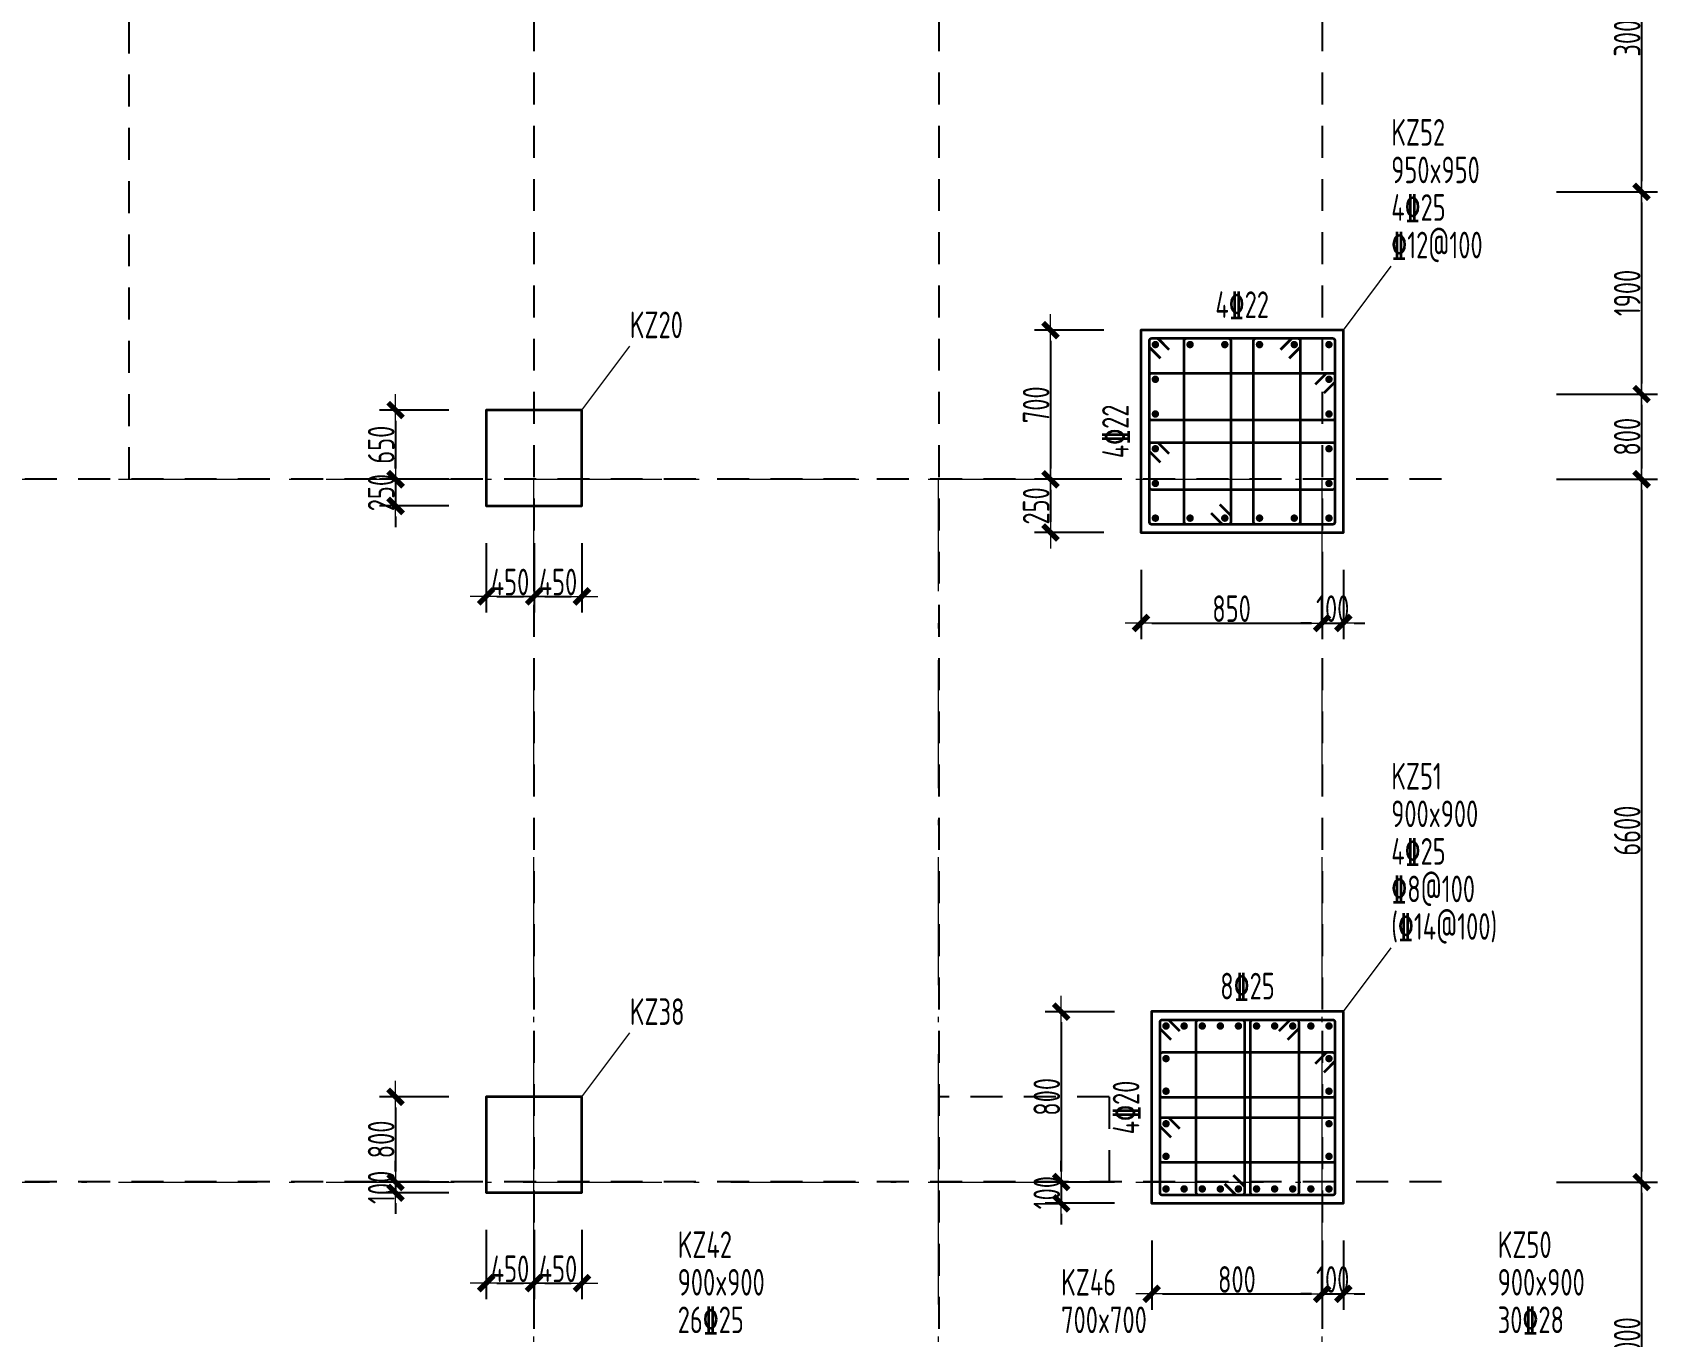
# Model space of a CAD drawing. Header units: millimetres. Extents: x 539196 to 807275, y 431843 to 1156631.
# Drawn here: x 637759 to 653018, y 880808 to 893055 of the extents above; entities that cross this region are included whole.
import ezdxf
from ezdxf.enums import TextEntityAlignment as Align

# ---------------------------------------------------------------- set-up
doc = ezdxf.new("R2010")
doc.units = ezdxf.units.MM
doc.header["$MEASUREMENT"] = 0
for name, pattern in [('DOTE', [2.42, 2, -0.2, 0.02, -0.2]), ('点划线', [1850, 1200, -300, 50, -300]), ('虚线', [500, 300, -200])]:
    doc.linetypes.add(name, pattern=pattern)
doc.layers.add('DOTE', color=1, linetype='DOTE')
for name, color, linetype, lineweight in [('柱原位标注', 7, 'Continuous', 18), ('柱尺寸标注', 3, 'Continuous', 18), ('柱标注引线', 2, 'Continuous', 18), ('柱箍筋', 1, 'Continuous', 25), ('柱纵筋', 1, 'Continuous', 70), ('柱集中标注', 2, 'Continuous', 18), ('砼柱', 2, 'Continuous', 35), ('网格', 9, '点划线', 18), ('轴线标注', 3, 'Continuous', 18)]:
    doc.layers.add(name, color=color, linetype=linetype, lineweight=lineweight)
doc.styles.add('样式 1_yjk_yjk_yjk_yjk', font='yjkeng.shx', dxfattribs={"width": 0.7, "bigfont": 'yjkchn.shx'})
doc.dimstyles.new('盈建科结构_yjk_yjk_yjk_yjk', dxfattribs={"dimscale": 100, "dimtxt": 2.5, "dimasz": 1, "dimexe": 1.5, "dimexo": 0.625, "dimgap": 0.1, "dimtad": 1, "dimdec": 0, "dimrnd": 1, "dimzin": 0, "dimdsep": 46, "dimtxsty": '样式 1_yjk_yjk_yjk_yjk', "dimblk": '_yjkbk', "dimblk1": 'ARCHTICK', "dimblk2": 'ARCHTICK', "dimcen": 0.09, "dimadec": 0, "dimazin": 0, "dimtfac": 1, "dimtdec": 4, "dimtix": 1, "dimtmove": 2, "dimatfit": 3, "dimfxl": 0, "dimtolj": 1, "dimtzin": 0, "dimarcsym": 0})

# ---------------------------------------------------------------- blocks, each defined once
blk = doc.blocks.new('_yjkbk')
blk.add_line((-1, 0), (1.5, 0))
blk.add_lwpolyline([(-0.7, -0.7, 0.5, 0.5, 0), (0.7, 0.7, 0.5, 0.5, 0)], format="xyseb")
blk = doc.blocks.new('*D1426')
at = {"layer": 'Defpoints', "color": 0}
for p in [(642018, 888609), (642468, 888609), (642468, 887759)]:
    blk.add_point(p, dxfattribs=at)
at = {"layer": '柱尺寸标注', "color": 0, "lineweight": -2}
for p, q in [((642018, 888259), (642018, 887609)), ((642468, 888259), (642468, 887609)), ((642118, 887759), (642368, 887759))]:
    blk.add_line(p, q, dxfattribs=at)
at = {"layer": '柱尺寸标注', "color": 0, "lineweight": -2, "xscale": 100, "yscale": 100, "zscale": 100, "rotation": 180}
blk.add_blockref('_yjkbk', (642018, 887759), dxfattribs=at)
at = {"layer": '柱尺寸标注', "color": 0, "lineweight": -2, "xscale": 100, "yscale": 100, "zscale": 100}
blk.add_blockref('_yjkbk', (642468, 887759), dxfattribs=at)
at = {"layer": '柱尺寸标注', "color": 0, "insert": (642243, 887894), "char_height": 250, "attachment_point": 5, "style": '样式 1_yjk_yjk_yjk_yjk'}
blk.add_mtext('\\A1;450', dxfattribs=at)
blk = doc.blocks.new('_ARCHTICK')
at = {"color": 0, "linetype": 'ByBlock', "const_width": 0.15}
blk.add_lwpolyline([(-0.5, -0.5), (0.5, 0.5)], dxfattribs=at)
blk = doc.blocks.new('*D1427')
at = {"layer": 'Defpoints', "color": 0}
for p in [(642468, 888609), (642918, 888609), (642918, 887759)]:
    blk.add_point(p, dxfattribs=at)
at = {"layer": '柱尺寸标注', "color": 0, "lineweight": -2}
for p, q in [((642468, 888259), (642468, 887609)), ((642918, 888259), (642918, 887609)), ((642568, 887759), (642818, 887759))]:
    blk.add_line(p, q, dxfattribs=at)
at = {"layer": '柱尺寸标注', "color": 0, "lineweight": -2, "xscale": 100, "yscale": 100, "zscale": 100, "rotation": 180}
blk.add_blockref('_yjkbk', (642468, 887759), dxfattribs=at)
at = {"layer": '柱尺寸标注', "color": 0, "lineweight": -2, "xscale": 100, "yscale": 100, "zscale": 100}
blk.add_blockref('_yjkbk', (642918, 887759), dxfattribs=at)
at = {"layer": '柱尺寸标注', "color": 0, "insert": (642693, 887894), "char_height": 250, "attachment_point": 5, "style": '样式 1_yjk_yjk_yjk_yjk'}
blk.add_mtext('\\A1;450', dxfattribs=at)
blk = doc.blocks.new('*D1428')
at = {"layer": 'Defpoints', "color": 0}
for p in [(642018, 889509), (641168, 888859), (642018, 888859)]:
    blk.add_point(p, dxfattribs=at)
at = {"layer": '柱尺寸标注', "color": 0, "lineweight": -2}
for p, q in [((641668, 889509), (641018, 889509)), ((641168, 889409), (641168, 888959)), ((641668, 888859), (641018, 888859))]:
    blk.add_line(p, q, dxfattribs=at)
at = {"layer": '柱尺寸标注', "color": 0, "lineweight": -2, "xscale": 100, "yscale": 100, "zscale": 100}
for p, rotation in [((641168, 889509), 90), ((641168, 888859), 270)]:
    blk.add_blockref('_yjkbk', p, dxfattribs=dict(at, rotation=rotation))
at = {"layer": '柱尺寸标注', "color": 0, "insert": (641033, 889184), "char_height": 250, "attachment_point": 5, "rotation": 90, "style": '样式 1_yjk_yjk_yjk_yjk'}
blk.add_mtext('\\A1;650', dxfattribs=at)
blk = doc.blocks.new('*D1429')
at = {"layer": 'Defpoints', "color": 0}
for p in [(642018, 888859), (641168, 888609), (642018, 888609)]:
    blk.add_point(p, dxfattribs=at)
at = {"layer": '柱尺寸标注', "color": 0, "lineweight": -2}
for p, q in [((641168, 888959), (641168, 889059)), ((641668, 888859), (641018, 888859)), ((641168, 888859), (641168, 888609)), ((641668, 888609), (641018, 888609)), ((641168, 888509), (641168, 888409))]:
    blk.add_line(p, q, dxfattribs=at)
at = {"layer": '柱尺寸标注', "color": 0, "lineweight": -2, "xscale": 100, "yscale": 100, "zscale": 100}
for p, rotation in [((641168, 888859), 270), ((641168, 888609), 90)]:
    blk.add_blockref('_yjkbk', p, dxfattribs=dict(at, rotation=rotation))
at = {"layer": '柱尺寸标注', "color": 0, "insert": (641033, 888734), "char_height": 250, "attachment_point": 5, "rotation": 90, "style": '样式 1_yjk_yjk_yjk_yjk'}
blk.add_mtext('\\A1;250', dxfattribs=at)
blk = doc.blocks.new('*D1430')
at = {"layer": 'Defpoints', "color": 0}
for p in [(642018, 882159), (642468, 882159), (642468, 881309)]:
    blk.add_point(p, dxfattribs=at)
at = {"layer": '柱尺寸标注', "color": 0, "lineweight": -2}
for p, q in [((642018, 881809), (642018, 881159)), ((642468, 881809), (642468, 881159)), ((642118, 881309), (642368, 881309))]:
    blk.add_line(p, q, dxfattribs=at)
at = {"layer": '柱尺寸标注', "color": 0, "lineweight": -2, "xscale": 100, "yscale": 100, "zscale": 100, "rotation": 180}
blk.add_blockref('_yjkbk', (642018, 881309), dxfattribs=at)
at = {"layer": '柱尺寸标注', "color": 0, "lineweight": -2, "xscale": 100, "yscale": 100, "zscale": 100}
blk.add_blockref('_yjkbk', (642468, 881309), dxfattribs=at)
at = {"layer": '柱尺寸标注', "color": 0, "insert": (642243, 881444), "char_height": 250, "attachment_point": 5, "style": '样式 1_yjk_yjk_yjk_yjk'}
blk.add_mtext('\\A1;450', dxfattribs=at)
blk = doc.blocks.new('*D1431')
at = {"layer": 'Defpoints', "color": 0}
for p in [(642468, 882159), (642918, 882159), (642918, 881309)]:
    blk.add_point(p, dxfattribs=at)
at = {"layer": '柱尺寸标注', "color": 0, "lineweight": -2}
for p, q in [((642468, 881809), (642468, 881159)), ((642918, 881809), (642918, 881159)), ((642568, 881309), (642818, 881309))]:
    blk.add_line(p, q, dxfattribs=at)
at = {"layer": '柱尺寸标注', "color": 0, "lineweight": -2, "xscale": 100, "yscale": 100, "zscale": 100, "rotation": 180}
blk.add_blockref('_yjkbk', (642468, 881309), dxfattribs=at)
at = {"layer": '柱尺寸标注', "color": 0, "lineweight": -2, "xscale": 100, "yscale": 100, "zscale": 100}
blk.add_blockref('_yjkbk', (642918, 881309), dxfattribs=at)
at = {"layer": '柱尺寸标注', "color": 0, "insert": (642693, 881444), "char_height": 250, "attachment_point": 5, "style": '样式 1_yjk_yjk_yjk_yjk'}
blk.add_mtext('\\A1;450', dxfattribs=at)
blk = doc.blocks.new('*D1432')
at = {"layer": 'Defpoints', "color": 0}
for p in [(642018, 883059), (641168, 882259), (642018, 882259)]:
    blk.add_point(p, dxfattribs=at)
at = {"layer": '柱尺寸标注', "color": 0, "lineweight": -2}
for p, q in [((641668, 883059), (641018, 883059)), ((641168, 882959), (641168, 882359)), ((641668, 882259), (641018, 882259))]:
    blk.add_line(p, q, dxfattribs=at)
at = {"layer": '柱尺寸标注', "color": 0, "lineweight": -2, "xscale": 100, "yscale": 100, "zscale": 100}
for p, rotation in [((641168, 883059), 90), ((641168, 882259), 270)]:
    blk.add_blockref('_yjkbk', p, dxfattribs=dict(at, rotation=rotation))
at = {"layer": '柱尺寸标注', "color": 0, "insert": (641033, 882659), "char_height": 250, "attachment_point": 5, "rotation": 90, "style": '样式 1_yjk_yjk_yjk_yjk'}
blk.add_mtext('\\A1;800', dxfattribs=at)
blk = doc.blocks.new('*D1433')
at = {"layer": 'Defpoints', "color": 0}
for p in [(641168, 882159), (642018, 882259), (642018, 882159)]:
    blk.add_point(p, dxfattribs=at)
at = {"layer": '柱尺寸标注', "color": 0, "lineweight": -2}
for p, q in [((641168, 882359), (641168, 882459)), ((641668, 882259), (641018, 882259)), ((641668, 882159), (641018, 882159)), ((641168, 882259), (641168, 882159)), ((641168, 882059), (641168, 881959))]:
    blk.add_line(p, q, dxfattribs=at)
at = {"layer": '柱尺寸标注', "color": 0, "lineweight": -2, "xscale": 100, "yscale": 100, "zscale": 100}
for p, rotation in [((641168, 882259), 270), ((641168, 882159), 90)]:
    blk.add_blockref('_yjkbk', p, dxfattribs=dict(at, rotation=rotation))
at = {"layer": '柱尺寸标注', "color": 0, "insert": (641033, 882209), "char_height": 250, "attachment_point": 5, "rotation": 90, "style": '样式 1_yjk_yjk_yjk_yjk'}
blk.add_mtext('\\A1;100', dxfattribs=at)
blk = doc.blocks.new('*D1562')
at = {"layer": 'Defpoints', "color": 0}
for p in [(648168, 888359), (649868, 888359), (649868, 887509)]:
    blk.add_point(p, dxfattribs=at)
at = {"layer": '柱尺寸标注', "color": 0, "lineweight": -2}
for p, q in [((648168, 888009), (648168, 887359)), ((649868, 888009), (649868, 887359)), ((648268, 887509), (649768, 887509))]:
    blk.add_line(p, q, dxfattribs=at)
at = {"layer": '柱尺寸标注', "color": 0, "lineweight": -2, "xscale": 100, "yscale": 100, "zscale": 100, "rotation": 180}
blk.add_blockref('_yjkbk', (648168, 887509), dxfattribs=at)
at = {"layer": '柱尺寸标注', "color": 0, "lineweight": -2, "xscale": 100, "yscale": 100, "zscale": 100}
blk.add_blockref('_yjkbk', (649868, 887509), dxfattribs=at)
at = {"layer": '柱尺寸标注', "color": 0, "insert": (649018, 887644), "char_height": 250, "attachment_point": 5, "style": '样式 1_yjk_yjk_yjk_yjk'}
blk.add_mtext('\\A1;850', dxfattribs=at)
blk = doc.blocks.new('*D1563')
at = {"layer": 'Defpoints', "color": 0}
for p in [(649868, 888359), (650068, 888359), (650068, 887509)]:
    blk.add_point(p, dxfattribs=at)
at = {"layer": '柱尺寸标注', "color": 0, "lineweight": -2}
for p, q in [((649868, 888009), (649868, 887359)), ((650068, 888009), (650068, 887359)), ((649768, 887509), (649668, 887509)), ((649868, 887509), (650068, 887509)), ((650168, 887509), (650268, 887509))]:
    blk.add_line(p, q, dxfattribs=at)
at = {"layer": '柱尺寸标注', "color": 0, "lineweight": -2, "xscale": 100, "yscale": 100, "zscale": 100}
blk.add_blockref('_yjkbk', (649868, 887509), dxfattribs=at)
at = {"layer": '柱尺寸标注', "color": 0, "lineweight": -2, "xscale": 100, "yscale": 100, "zscale": 100, "rotation": 180}
blk.add_blockref('_yjkbk', (650068, 887509), dxfattribs=at)
at = {"layer": '柱尺寸标注', "color": 0, "insert": (649968, 887644), "char_height": 250, "attachment_point": 5, "style": '样式 1_yjk_yjk_yjk_yjk'}
blk.add_mtext('\\A1;100', dxfattribs=at)
blk = doc.blocks.new('*D1564')
at = {"layer": 'Defpoints', "color": 0}
for p in [(648168, 890259), (647318, 888859), (648168, 888859)]:
    blk.add_point(p, dxfattribs=at)
at = {"layer": '柱尺寸标注', "color": 0, "lineweight": -2}
for p, q in [((647818, 890259), (647168, 890259)), ((647318, 890159), (647318, 888959)), ((647818, 888859), (647168, 888859))]:
    blk.add_line(p, q, dxfattribs=at)
at = {"layer": '柱尺寸标注', "color": 0, "lineweight": -2, "xscale": 100, "yscale": 100, "zscale": 100}
for p, rotation in [((647318, 890259), 90), ((647318, 888859), 270)]:
    blk.add_blockref('_yjkbk', p, dxfattribs=dict(at, rotation=rotation))
at = {"layer": '柱尺寸标注', "color": 0, "insert": (647183, 889559), "char_height": 250, "attachment_point": 5, "rotation": 90, "style": '样式 1_yjk_yjk_yjk_yjk'}
blk.add_mtext('\\A1;700', dxfattribs=at)
blk = doc.blocks.new('*D1565')
at = {"layer": 'Defpoints', "color": 0}
for p in [(648168, 888859), (647318, 888359), (648168, 888359)]:
    blk.add_point(p, dxfattribs=at)
at = {"layer": '柱尺寸标注', "color": 0, "lineweight": -2}
for p, q in [((647818, 888859), (647168, 888859)), ((647318, 888759), (647318, 888459)), ((647818, 888359), (647168, 888359))]:
    blk.add_line(p, q, dxfattribs=at)
at = {"layer": '柱尺寸标注', "color": 0, "lineweight": -2, "xscale": 100, "yscale": 100, "zscale": 100}
for p, rotation in [((647318, 888859), 90), ((647318, 888359), 270)]:
    blk.add_blockref('_yjkbk', p, dxfattribs=dict(at, rotation=rotation))
at = {"layer": '柱尺寸标注', "color": 0, "insert": (647183, 888609), "char_height": 250, "attachment_point": 5, "rotation": 90, "style": '样式 1_yjk_yjk_yjk_yjk'}
blk.add_mtext('\\A1;250', dxfattribs=at)
blk = doc.blocks.new('*D1566')
at = {"layer": 'Defpoints', "color": 0}
for p in [(648268, 882059), (649868, 882059), (649868, 881209)]:
    blk.add_point(p, dxfattribs=at)
at = {"layer": '柱尺寸标注', "color": 0, "lineweight": -2}
for p, q in [((648268, 881709), (648268, 881059)), ((649868, 881709), (649868, 881059)), ((648368, 881209), (649768, 881209))]:
    blk.add_line(p, q, dxfattribs=at)
at = {"layer": '柱尺寸标注', "color": 0, "lineweight": -2, "xscale": 100, "yscale": 100, "zscale": 100, "rotation": 180}
blk.add_blockref('_yjkbk', (648268, 881209), dxfattribs=at)
at = {"layer": '柱尺寸标注', "color": 0, "lineweight": -2, "xscale": 100, "yscale": 100, "zscale": 100}
blk.add_blockref('_yjkbk', (649868, 881209), dxfattribs=at)
at = {"layer": '柱尺寸标注', "color": 0, "insert": (649068, 881344), "char_height": 250, "attachment_point": 5, "style": '样式 1_yjk_yjk_yjk_yjk'}
blk.add_mtext('\\A1;800', dxfattribs=at)
blk = doc.blocks.new('*D1567')
at = {"layer": 'Defpoints', "color": 0}
for p in [(649868, 882059), (650068, 882059), (650068, 881209)]:
    blk.add_point(p, dxfattribs=at)
at = {"layer": '柱尺寸标注', "color": 0, "lineweight": -2}
for p, q in [((649868, 881709), (649868, 881059)), ((650068, 881709), (650068, 881059)), ((649768, 881209), (649668, 881209)), ((649868, 881209), (650068, 881209)), ((650168, 881209), (650268, 881209))]:
    blk.add_line(p, q, dxfattribs=at)
at = {"layer": '柱尺寸标注', "color": 0, "lineweight": -2, "xscale": 100, "yscale": 100, "zscale": 100}
blk.add_blockref('_yjkbk', (649868, 881209), dxfattribs=at)
at = {"layer": '柱尺寸标注', "color": 0, "lineweight": -2, "xscale": 100, "yscale": 100, "zscale": 100, "rotation": 180}
blk.add_blockref('_yjkbk', (650068, 881209), dxfattribs=at)
at = {"layer": '柱尺寸标注', "color": 0, "insert": (649968, 881344), "char_height": 250, "attachment_point": 5, "style": '样式 1_yjk_yjk_yjk_yjk'}
blk.add_mtext('\\A1;100', dxfattribs=at)
blk = doc.blocks.new('*D1568')
at = {"layer": 'Defpoints', "color": 0}
for p in [(648268, 883859), (647418, 882259), (648268, 882259)]:
    blk.add_point(p, dxfattribs=at)
at = {"layer": '柱尺寸标注', "color": 0, "lineweight": -2}
for p, q in [((647918, 883859), (647268, 883859)), ((647418, 883759), (647418, 882359)), ((647918, 882259), (647268, 882259))]:
    blk.add_line(p, q, dxfattribs=at)
at = {"layer": '柱尺寸标注', "color": 0, "lineweight": -2, "xscale": 100, "yscale": 100, "zscale": 100}
for p, rotation in [((647418, 883859), 90), ((647418, 882259), 270)]:
    blk.add_blockref('_yjkbk', p, dxfattribs=dict(at, rotation=rotation))
at = {"layer": '柱尺寸标注', "color": 0, "insert": (647283, 883059), "char_height": 250, "attachment_point": 5, "rotation": 90, "style": '样式 1_yjk_yjk_yjk_yjk'}
blk.add_mtext('\\A1;800', dxfattribs=at)
blk = doc.blocks.new('*D1569')
at = {"layer": 'Defpoints', "color": 0}
for p in [(648268, 882259), (647418, 882059), (648268, 882059)]:
    blk.add_point(p, dxfattribs=at)
at = {"layer": '柱尺寸标注', "color": 0, "lineweight": -2}
for p, q in [((647418, 882359), (647418, 882459)), ((647918, 882259), (647268, 882259)), ((647418, 882259), (647418, 882059)), ((647918, 882059), (647268, 882059)), ((647418, 881959), (647418, 881859))]:
    blk.add_line(p, q, dxfattribs=at)
at = {"layer": '柱尺寸标注', "color": 0, "lineweight": -2, "xscale": 100, "yscale": 100, "zscale": 100}
for p, rotation in [((647418, 882259), 270), ((647418, 882059), 90)]:
    blk.add_blockref('_yjkbk', p, dxfattribs=dict(at, rotation=rotation))
at = {"layer": '柱尺寸标注', "color": 0, "insert": (647283, 882159), "char_height": 250, "attachment_point": 5, "rotation": 90, "style": '样式 1_yjk_yjk_yjk_yjk'}
blk.add_mtext('\\A1;100', dxfattribs=at)
blk = doc.blocks.new('*D1617')
at = {"layer": 'Defpoints', "color": 0}
for p in [(649868, 894559), (649868, 891559), (652868, 891559)]:
    blk.add_point(p, dxfattribs=at)
at = {"layer": '轴线标注', "color": 0, "lineweight": -2}
for p, q in [((652068, 894559), (653018, 894559)), ((652868, 894459), (652868, 891659)), ((652068, 891559), (653018, 891559))]:
    blk.add_line(p, q, dxfattribs=at)
at = {"layer": '轴线标注', "color": 0, "lineweight": -2, "xscale": 100, "yscale": 100, "zscale": 100}
for p, rotation in [((652868, 894559), 90), ((652868, 891559), 270)]:
    blk.add_blockref('_yjkbk', p, dxfattribs=dict(at, rotation=rotation))
at = {"layer": '轴线标注', "color": 0, "insert": (652733, 893059), "char_height": 250, "attachment_point": 5, "rotation": 90, "style": '样式 1_yjk_yjk_yjk_yjk'}
blk.add_mtext('\\A1;3000', dxfattribs=at)
blk = doc.blocks.new('*D1619')
at = {"layer": 'Defpoints', "color": 0}
for p in [(649868, 891559), (649868, 889659), (652868, 889659)]:
    blk.add_point(p, dxfattribs=at)
at = {"layer": '轴线标注', "color": 0, "lineweight": -2}
for p, q in [((652068, 891559), (653018, 891559)), ((652868, 891459), (652868, 889759)), ((652068, 889659), (653018, 889659))]:
    blk.add_line(p, q, dxfattribs=at)
at = {"layer": '轴线标注', "color": 0, "lineweight": -2, "xscale": 100, "yscale": 100, "zscale": 100}
for p, rotation in [((652868, 891559), 90), ((652868, 889659), 270)]:
    blk.add_blockref('_yjkbk', p, dxfattribs=dict(at, rotation=rotation))
at = {"layer": '轴线标注', "color": 0, "insert": (652733, 890609), "char_height": 250, "attachment_point": 5, "rotation": 90, "style": '样式 1_yjk_yjk_yjk_yjk'}
blk.add_mtext('\\A1;1900', dxfattribs=at)
blk = doc.blocks.new('*D1621')
at = {"layer": 'Defpoints', "color": 0}
for p in [(649868, 889659), (649868, 888859), (652868, 888859)]:
    blk.add_point(p, dxfattribs=at)
at = {"layer": '轴线标注', "color": 0, "lineweight": -2}
for p, q in [((652068, 889659), (653018, 889659)), ((652868, 889559), (652868, 888959)), ((652068, 888859), (653018, 888859))]:
    blk.add_line(p, q, dxfattribs=at)
at = {"layer": '轴线标注', "color": 0, "lineweight": -2, "xscale": 100, "yscale": 100, "zscale": 100}
for p, rotation in [((652868, 889659), 90), ((652868, 888859), 270)]:
    blk.add_blockref('_yjkbk', p, dxfattribs=dict(at, rotation=rotation))
at = {"layer": '轴线标注', "color": 0, "insert": (652733, 889259), "char_height": 250, "attachment_point": 5, "rotation": 90, "style": '样式 1_yjk_yjk_yjk_yjk'}
blk.add_mtext('\\A1;800', dxfattribs=at)
blk = doc.blocks.new('*D1623')
at = {"layer": 'Defpoints', "color": 0}
for p in [(649868, 888859), (649868, 882259), (652868, 882259)]:
    blk.add_point(p, dxfattribs=at)
at = {"layer": '轴线标注', "color": 0, "lineweight": -2}
for p, q in [((652068, 888859), (653018, 888859)), ((652868, 888759), (652868, 882359)), ((652068, 882259), (653018, 882259))]:
    blk.add_line(p, q, dxfattribs=at)
at = {"layer": '轴线标注', "color": 0, "lineweight": -2, "xscale": 100, "yscale": 100, "zscale": 100}
for p, rotation in [((652868, 888859), 90), ((652868, 882259), 270)]:
    blk.add_blockref('_yjkbk', p, dxfattribs=dict(at, rotation=rotation))
at = {"layer": '轴线标注', "color": 0, "insert": (652733, 885559), "char_height": 250, "attachment_point": 5, "rotation": 90, "style": '样式 1_yjk_yjk_yjk_yjk'}
blk.add_mtext('\\A1;6600', dxfattribs=at)
blk = doc.blocks.new('*D1625')
at = {"layer": 'Defpoints', "color": 0}
for p in [(649868, 882259), (649868, 879259), (652868, 879259)]:
    blk.add_point(p, dxfattribs=at)
at = {"layer": '轴线标注', "color": 0, "lineweight": -2}
for p, q in [((652068, 882259), (653018, 882259)), ((652868, 882159), (652868, 879359)), ((652068, 879259), (653018, 879259))]:
    blk.add_line(p, q, dxfattribs=at)
at = {"layer": '轴线标注', "color": 0, "lineweight": -2, "xscale": 100, "yscale": 100, "zscale": 100}
for p, rotation in [((652868, 882259), 90), ((652868, 879259), 270)]:
    blk.add_blockref('_yjkbk', p, dxfattribs=dict(at, rotation=rotation))
at = {"layer": '轴线标注', "color": 0, "insert": (652733, 880759), "char_height": 250, "attachment_point": 5, "rotation": 90, "style": '样式 1_yjk_yjk_yjk_yjk'}
blk.add_mtext('\\A1;3000', dxfattribs=at)
blk = doc.blocks.new('jzzw')
at = {"layer": 'DOTE', "color": 1, "linetype": '虚线'}
for p, q in [((940186, 852149), (940186, 890469)), ((943986, 890469), (943986, 834829)), ((947786, 890469), (947786, 834829)), ((951386, 890469), (951386, 834829)), ((952506, 852149), (912186, 852149)), ((949386, 846349), (947786, 846349)), ((949386, 846349), (949386, 845549)), ((952506, 845549), (911886, 845549)), ((952506, 845549), (911886, 845549))]:
    blk.add_line(p, q, dxfattribs=at)

msp = doc.modelspace()

# ---------------------------------------------------------------- linework, layer by layer
at = {"layer": '柱标注引线'}
for p, q in [((650067.6, 890259.2), (650517.6, 890859.2)), ((642917.6, 889509.2), (643367.6, 890109.2)), ((650067.6, 883859.2), (650517.6, 884459.2)), ((642917.6, 883059.2), (643367.6, 883659.2))]:
    msp.add_line(p, q, dxfattribs=at)
at = {"layer": '柱箍筋', "const_width": 25}
for points in [[(648431.6, 890076.5), (648333.4, 890174.8, 0.1989124), (648316.6, 890181.7), (648268.8, 890181.7, 0.4142136), (648245.1, 890158), (648245.1, 888460.5, 0.4142136), (648268.8, 888436.7), (649966.3, 888436.7, 0.4142136), (649990.1, 888460.5), (649990.1, 890158, 0.4142136), (649966.3, 890181.7), (648268.8, 890181.7, 0.4142136), (648245.1, 890158), (648245.1, 890110.2, 0.1989124), (648252, 890093.5), (648350.3, 889995.2)], [(648825.5, 888542), (648923.8, 888443.7, 0.1989124), (648940.6, 888436.7), (648988.3, 888436.7, 0.4142136), (649012.1, 888460.5), (649012.1, 890158, 0.4142136), (648988.3, 890181.7), (648594.8, 890181.7, 0.4142136), (648571.1, 890158), (648571.1, 888460.5, 0.4142136), (648594.8, 888436.7), (648988.3, 888436.7, 0.4142136), (649012.1, 888460.5), (649012.1, 888508.2, 0.1989124), (649005.1, 888525), (648906.9, 888623.3)], [(649477.5, 890076.5), (649575.8, 890174.8, -0.1989124), (649592.6, 890181.7), (649640.3, 890181.7, -0.4142136), (649664.1, 890158), (649664.1, 888460.5, -0.4142136), (649640.3, 888436.7), (649246.8, 888436.7, -0.4142136), (649223.1, 888460.5), (649223.1, 890158, -0.4142136), (649246.8, 890181.7), (649640.3, 890181.7, -0.4142136), (649664.1, 890158), (649664.1, 890110.2, -0.1989124), (649657.1, 890093.5), (649558.9, 889995.2)], [(649884.9, 889669.2), (649983.1, 889767.5, 0.1989124), (649990.1, 889784.2), (649990.1, 889832, 0.4142136), (649966.3, 889855.7), (648268.8, 889855.7, 0.4142136), (648245.1, 889832), (648245.1, 889438.5, 0.4142136), (648268.8, 889414.7), (649966.3, 889414.7, 0.4142136), (649990.1, 889438.5), (649990.1, 889832, 0.4142136), (649966.3, 889855.7), (649918.6, 889855.7, 0.1989124), (649901.8, 889848.8), (649803.5, 889750.5)], [(648350.3, 889017.2), (648252, 889115.5, -0.1989124), (648245.1, 889132.2), (648245.1, 889180, -0.4142136), (648268.8, 889203.7), (649966.3, 889203.7, -0.4142136), (649990.1, 889180), (649990.1, 888786.5, -0.4142136), (649966.3, 888762.7), (648268.8, 888762.7, -0.4142136), (648245.1, 888786.5), (648245.1, 889180, -0.4142136), (648268.8, 889203.7), (648316.6, 889203.7, -0.1989124), (648333.4, 889196.8), (648431.6, 889098.5)], [(648531.6, 883676.5), (648433.4, 883774.8, 0.1989124), (648416.6, 883781.7), (648368.8, 883781.7, 0.4142136), (648345.1, 883758), (648345.1, 882160.5, 0.4142136), (648368.8, 882136.7), (649966.3, 882136.7, 0.4142136), (649990.1, 882160.5), (649990.1, 883758, 0.4142136), (649966.3, 883781.7), (648368.8, 883781.7, 0.4142136), (648345.1, 883758), (648345.1, 883710.2, 0.1989124), (648352, 883693.5), (648450.3, 883595.2)], [(648953.5, 882242), (649051.8, 882143.7, 0.1989124), (649068.6, 882136.7), (649116.3, 882136.7, 0.4142136), (649140.1, 882160.5), (649140.1, 883758, 0.4142136), (649116.3, 883781.7), (648708.8, 883781.7, 0.4142136), (648685.1, 883758), (648685.1, 882160.5, 0.4142136), (648708.8, 882136.7), (649116.3, 882136.7, 0.4142136), (649140.1, 882160.5), (649140.1, 882208.2, 0.1989124), (649133.1, 882225), (649034.9, 882323.3)], [(649463.5, 883676.5), (649561.8, 883774.8, -0.1989124), (649578.6, 883781.7), (649626.3, 883781.7, -0.4142136), (649650.1, 883758), (649650.1, 882160.5, -0.4142136), (649626.3, 882136.7), (649218.8, 882136.7, -0.4142136), (649195.1, 882160.5), (649195.1, 883758, -0.4142136), (649218.8, 883781.7), (649626.3, 883781.7, -0.4142136), (649650.1, 883758), (649650.1, 883710.2, -0.1989124), (649643.1, 883693.5), (649544.9, 883595.2)], [(649884.9, 883289.2), (649983.1, 883387.5, 0.1989124), (649990.1, 883404.2), (649990.1, 883452, 0.4142136), (649966.3, 883475.7), (648368.8, 883475.7, 0.4142136), (648345.1, 883452), (648345.1, 883078.5, 0.4142136), (648368.8, 883054.7), (649966.3, 883054.7, 0.4142136), (649990.1, 883078.5), (649990.1, 883452, 0.4142136), (649966.3, 883475.7), (649918.6, 883475.7, 0.1989124), (649901.8, 883468.8), (649803.5, 883370.5)], [(648450.3, 882677.2), (648352, 882775.5, -0.1989124), (648345.1, 882792.2), (648345.1, 882840, -0.4142136), (648368.8, 882863.7), (649966.3, 882863.7, -0.4142136), (649990.1, 882840), (649990.1, 882466.5, -0.4142136), (649966.3, 882442.7), (648368.8, 882442.7, -0.4142136), (648345.1, 882466.5), (648345.1, 882840, -0.4142136), (648368.8, 882863.7), (648416.6, 882863.7, -0.1989124), (648433.4, 882856.8), (648531.6, 882758.5)]]:
    msp.add_lwpolyline(points, format="xyb", dxfattribs=at)
at = {"layer": '柱纵筋', "const_width": 35}
for points in [[(648320.1, 890124.2, 1), (648285.1, 890124.2, 1)], [(648646.1, 890124.2, 1), (648611.1, 890124.2, 1)], [(648972.1, 890124.2, 1), (648937.1, 890124.2, 1)], [(649298.1, 890124.2, 1), (649263.1, 890124.2, 1)], [(649624.1, 890124.2, 1), (649589.1, 890124.2, 1)], [(649950.1, 890124.2, 1), (649915.1, 890124.2, 1)], [(648320.1, 889798.2, 1), (648285.1, 889798.2, 1)], [(649950.1, 889798.2, 1), (649915.1, 889798.2, 1)], [(648320.1, 889472.2, 1), (648285.1, 889472.2, 1)], [(649950.1, 889472.2, 1), (649915.1, 889472.2, 1)], [(648320.1, 889146.2, 1), (648285.1, 889146.2, 1)], [(649950.1, 889146.2, 1), (649915.1, 889146.2, 1)], [(648320.1, 888820.2, 1), (648285.1, 888820.2, 1)], [(649950.1, 888820.2, 1), (649915.1, 888820.2, 1)], [(648320.1, 888494.2, 1), (648285.1, 888494.2, 1)], [(648646.1, 888494.2, 1), (648611.1, 888494.2, 1)], [(648972.1, 888494.2, 1), (648937.1, 888494.2, 1)], [(649298.1, 888494.2, 1), (649263.1, 888494.2, 1)], [(649624.1, 888494.2, 1), (649589.1, 888494.2, 1)], [(649950.1, 888494.2, 1), (649915.1, 888494.2, 1)], [(648420.1, 883724.2, 1), (648385.1, 883724.2, 1)], [(648590.1, 883724.2, 1), (648555.1, 883724.2, 1)], [(648760.1, 883724.2, 1), (648725.1, 883724.2, 1)], [(648930.1, 883724.2, 1), (648895.1, 883724.2, 1)], [(649100.1, 883724.2, 1), (649065.1, 883724.2, 1)], [(649270.1, 883724.2, 1), (649235.1, 883724.2, 1)], [(649440.1, 883724.2, 1), (649405.1, 883724.2, 1)], [(649610.1, 883724.2, 1), (649575.1, 883724.2, 1)], [(649780.1, 883724.2, 1), (649745.1, 883724.2, 1)], [(649950.1, 883724.2, 1), (649915.1, 883724.2, 1)], [(648420.1, 883418.2, 1), (648385.1, 883418.2, 1)], [(649950.1, 883418.2, 1), (649915.1, 883418.2, 1)], [(648420.1, 883112.2, 1), (648385.1, 883112.2, 1)], [(649950.1, 883112.2, 1), (649915.1, 883112.2, 1)], [(648420.1, 882806.2, 1), (648385.1, 882806.2, 1)], [(649950.1, 882806.2, 1), (649915.1, 882806.2, 1)], [(648420.1, 882500.2, 1), (648385.1, 882500.2, 1)], [(649950.1, 882500.2, 1), (649915.1, 882500.2, 1)], [(648420.1, 882194.2, 1), (648385.1, 882194.2, 1)], [(648590.1, 882194.2, 1), (648555.1, 882194.2, 1)], [(648760.1, 882194.2, 1), (648725.1, 882194.2, 1)], [(648930.1, 882194.2, 1), (648895.1, 882194.2, 1)], [(649100.1, 882194.2, 1), (649065.1, 882194.2, 1)], [(649270.1, 882194.2, 1), (649235.1, 882194.2, 1)], [(649440.1, 882194.2, 1), (649405.1, 882194.2, 1)], [(649610.1, 882194.2, 1), (649575.1, 882194.2, 1)], [(649780.1, 882194.2, 1), (649745.1, 882194.2, 1)], [(649950.1, 882194.2, 1), (649915.1, 882194.2, 1)]]:
    msp.add_lwpolyline(points, format="xyb", close=True, dxfattribs=at)
at = {"layer": '砼柱'}
for points in [[(650067.6, 890259.2), (648167.6, 890259.2), (648167.6, 888359.2), (650067.6, 888359.2)], [(642917.6, 889509.2), (642017.6, 889509.2), (642017.6, 888609.2), (642917.6, 888609.2)], [(650067.6, 883859.2), (648267.6, 883859.2), (648267.6, 882059.2), (650067.6, 882059.2)], [(642917.6, 883059.2), (642017.6, 883059.2), (642017.6, 882159.2), (642917.6, 882159.2)]]:
    msp.add_lwpolyline(points, close=True, dxfattribs=at)
at = {"layer": '网格'}
for p, q in [((634867.6, 888859.2), (638667.6, 888859.2)), ((638667.6, 888859.2), (642467.6, 888859.2)), ((642467.6, 882259.2), (642467.6, 888859.2)), ((642467.6, 888859.2), (646267.6, 888859.2)), ((646267.6, 882259.2), (646267.6, 888859.2)), ((646267.6, 888859.2), (649867.6, 888859.2)), ((649867.6, 882259.2), (649867.6, 888859.2)), ((634867.6, 882259.2), (638667.6, 882259.2)), ((638667.6, 882259.2), (642467.6, 882259.2)), ((642467.6, 879259.2), (642467.6, 882259.2)), ((642467.6, 882259.2), (646267.6, 882259.2)), ((646267.6, 879259.2), (646267.6, 882259.2)), ((646267.6, 882259.2), (649867.6, 882259.2)), ((649867.6, 879259.2), (649867.6, 882259.2))]:
    msp.add_line(p, q, dxfattribs=at)

# ---------------------------------------------------------------- block references
msp.add_blockref('jzzw', (-301518.2, 36710.3))

# ---------------------------------------------------------------- texts
at = {"layer": '柱原位标注', "linetype": 'Continuous', "style": '样式 1_yjk_yjk_yjk_yjk', "width": 0.7}
for s, p in [('4\x8422', (649117.6, 890299.2)), ('8\x8425', (649167.6, 883899.2))]:
    msp.add_text(s, height=250, dxfattribs=at).set_placement(p, align=Align.BOTTOM_CENTER)
for s, p in [('4\x8422', (648127.6, 889309.2)), ('4\x8420', (648227.6, 882959.2))]:
    msp.add_text(s, height=250, rotation=90, dxfattribs=at).set_placement(p, align=Align.BOTTOM_CENTER)
at = {"layer": '柱集中标注', "linetype": 'Continuous', "style": '样式 1_yjk_yjk_yjk_yjk', "width": 0.7}
for s, p in [('KZ52', (650517.6, 891917.5)), ('950x950', (650517.6, 891564.7)), ('4\x8425', (650517.6, 891212)), ('\x8412@100', (650517.6, 890859.2)), ('KZ20', (643367.6, 890109.2)), ('KZ51', (650517.6, 885870.2)), ('900x900', (650517.6, 885517.5)), ('4\x8425', (650517.6, 885164.7)), ('\x848@100', (650517.6, 884812)), ('(\x8414@100)', (650517.6, 884459.2)), ('KZ38', (643367.6, 883659.2)), ('KZ42', (643817.6, 881470.2)), ('KZ50', (651517.6, 881470.2)), ('900x900', (643817.6, 881117.5)), ('KZ46', (647417.6, 881117.5)), ('900x900', (651517.6, 881117.5)), ('26\x8425', (643817.6, 880764.7)), ('700x700', (647417.6, 880764.7)), ('30\x8428', (651517.6, 880764.7))]:
    msp.add_text(s, height=250, dxfattribs=at).set_placement(p, align=Align.BOTTOM_LEFT)

# ---------------------------------------------------------------- dimensions: what is measured, and where the dimension line sits
at = {"layer": '柱尺寸标注'}
for p1, p2, override, picture, middle in [((648167.6, 890259.2), (648167.6, 888859.2), {"dimscale": 100, "dimtxt": 2.5, "dimasz": 1, "dimexe": 1.5, "dimexo": 3.5, "dimgap": 0.1, "dimtad": 1, "dimlfac": 0.5, "dimrnd": 5, "dimdle": 0, "dimfxlon": 0}, '*D1564', (647182.6, 889559.2)), ((642017.6, 889509.2), (642017.6, 888859.2), {"dimscale": 100, "dimtxt": 2.5, "dimasz": 1, "dimexe": 1.5, "dimexo": 3.5, "dimgap": 0.1, "dimtad": 1, "dimlfac": 1, "dimrnd": 5, "dimdle": 0, "dimfxlon": 0}, '*D1428', (641032.6, 889184.2)), ((642017.6, 888859.2), (642017.6, 888609.2), {"dimscale": 100, "dimtxt": 2.5, "dimasz": 1, "dimexe": 1.5, "dimexo": 3.5, "dimgap": 0.1, "dimtad": 1, "dimlfac": 1, "dimrnd": 5, "dimdle": 0, "dimfxlon": 0}, '*D1429', (641032.6, 888734.2)), ((648167.6, 888859.2), (648167.6, 888359.2), {"dimscale": 100, "dimtxt": 2.5, "dimasz": 1, "dimexe": 1.5, "dimexo": 3.5, "dimgap": 0.1, "dimtad": 1, "dimlfac": 0.5, "dimrnd": 5, "dimdle": 0, "dimfxlon": 0}, '*D1565', (647182.6, 888609.2)), ((642017.6, 888609.2), (642467.6, 888609.2), {"dimscale": 100, "dimtxt": 2.5, "dimasz": 1, "dimexe": 1.5, "dimexo": 3.5, "dimgap": 0.1, "dimtad": 1, "dimlfac": 1, "dimrnd": 5, "dimdle": 0, "dimfxlon": 0}, '*D1426', (642242.6, 887894.2)), ((642467.6, 888609.2), (642917.6, 888609.2), {"dimscale": 100, "dimtxt": 2.5, "dimasz": 1, "dimexe": 1.5, "dimexo": 3.5, "dimgap": 0.1, "dimtad": 1, "dimlfac": 1, "dimrnd": 5, "dimdle": 0, "dimfxlon": 0}, '*D1427', (642692.6, 887894.2)), ((648167.6, 888359.2), (649867.6, 888359.2), {"dimscale": 100, "dimtxt": 2.5, "dimasz": 1, "dimexe": 1.5, "dimexo": 3.5, "dimgap": 0.1, "dimtad": 1, "dimlfac": 0.5, "dimrnd": 5, "dimdle": 0, "dimfxlon": 0}, '*D1562', (649017.6, 887644.2)), ((649867.6, 888359.2), (650067.6, 888359.2), {"dimscale": 100, "dimtxt": 2.5, "dimasz": 1, "dimexe": 1.5, "dimexo": 3.5, "dimgap": 0.1, "dimtad": 1, "dimlfac": 0.5, "dimrnd": 5, "dimdle": 0, "dimfxlon": 0}, '*D1563', (649967.6, 887644.2)), ((648267.6, 883859.2), (648267.6, 882259.2), {"dimscale": 100, "dimtxt": 2.5, "dimasz": 1, "dimexe": 1.5, "dimexo": 3.5, "dimgap": 0.1, "dimtad": 1, "dimlfac": 0.5, "dimrnd": 5, "dimdle": 0, "dimfxlon": 0}, '*D1568', (647282.6, 883059.2)), ((642017.6, 883059.2), (642017.6, 882259.2), {"dimscale": 100, "dimtxt": 2.5, "dimasz": 1, "dimexe": 1.5, "dimexo": 3.5, "dimgap": 0.1, "dimtad": 1, "dimlfac": 1, "dimrnd": 5, "dimdle": 0, "dimfxlon": 0}, '*D1432', (641032.6, 882659.2)), ((642017.6, 882259.2), (642017.6, 882159.2), {"dimscale": 100, "dimtxt": 2.5, "dimasz": 1, "dimexe": 1.5, "dimexo": 3.5, "dimgap": 0.1, "dimtad": 1, "dimlfac": 1, "dimrnd": 5, "dimdle": 0, "dimfxlon": 0}, '*D1433', (641032.6, 882209.2)), ((648267.6, 882259.2), (648267.6, 882059.2), {"dimscale": 100, "dimtxt": 2.5, "dimasz": 1, "dimexe": 1.5, "dimexo": 3.5, "dimgap": 0.1, "dimtad": 1, "dimlfac": 0.5, "dimrnd": 5, "dimdle": 0, "dimfxlon": 0}, '*D1569', (647282.6, 882159.2)), ((642017.6, 882159.2), (642467.6, 882159.2), {"dimscale": 100, "dimtxt": 2.5, "dimasz": 1, "dimexe": 1.5, "dimexo": 3.5, "dimgap": 0.1, "dimtad": 1, "dimlfac": 1, "dimrnd": 5, "dimdle": 0, "dimfxlon": 0}, '*D1430', (642242.6, 881444.2)), ((642467.6, 882159.2), (642917.6, 882159.2), {"dimscale": 100, "dimtxt": 2.5, "dimasz": 1, "dimexe": 1.5, "dimexo": 3.5, "dimgap": 0.1, "dimtad": 1, "dimlfac": 1, "dimrnd": 5, "dimdle": 0, "dimfxlon": 0}, '*D1431', (642692.6, 881444.2)), ((648267.6, 882059.2), (649867.6, 882059.2), {"dimscale": 100, "dimtxt": 2.5, "dimasz": 1, "dimexe": 1.5, "dimexo": 3.5, "dimgap": 0.1, "dimtad": 1, "dimlfac": 0.5, "dimrnd": 5, "dimdle": 0, "dimfxlon": 0}, '*D1566', (649067.6, 881344.2)), ((649867.6, 882059.2), (650067.6, 882059.2), {"dimscale": 100, "dimtxt": 2.5, "dimasz": 1, "dimexe": 1.5, "dimexo": 3.5, "dimgap": 0.1, "dimtad": 1, "dimlfac": 0.5, "dimrnd": 5, "dimdle": 0, "dimfxlon": 0}, '*D1567', (649967.6, 881344.2))]:
    dim = msp.add_aligned_dim(p1=p1, p2=p2, distance=-850, dimstyle='盈建科结构_yjk_yjk_yjk_yjk', override=override, dxfattribs=at)
    dim.commit()
    dim.dimension.update_dxf_attribs({"geometry": picture, "text_midpoint": middle})
at = {"layer": '轴线标注'}
for p1, p2, picture, middle in [((649867.6, 894559.2), (649867.6, 891559.2), '*D1617', (652732.6, 893059.2)), ((649867.6, 891559.2), (649867.6, 889659.2), '*D1619', (652732.6, 890609.2)), ((649867.6, 889659.2), (649867.6, 888859.2), '*D1621', (652732.6, 889259.2)), ((649867.6, 888859.2), (649867.6, 882259.2), '*D1623', (652732.6, 885559.2)), ((649867.6, 882259.2), (649867.6, 879259.2), '*D1625', (652732.6, 880759.2))]:
    dim = msp.add_aligned_dim(p1=p1, p2=p2, distance=3000, dimstyle='盈建科结构_yjk_yjk_yjk_yjk', override={"dimscale": 100, "dimtxt": 2.5, "dimasz": 1, "dimexe": 1.5, "dimexo": 22, "dimgap": 0.1, "dimtad": 1, "dimlfac": 1, "dimrnd": 5, "dimdle": 0, "dimfxlon": 0}, dxfattribs=at)
    dim.commit()
    dim.dimension.update_dxf_attribs({"geometry": picture, "text_midpoint": middle})

doc.saveas('drawing.dxf')
